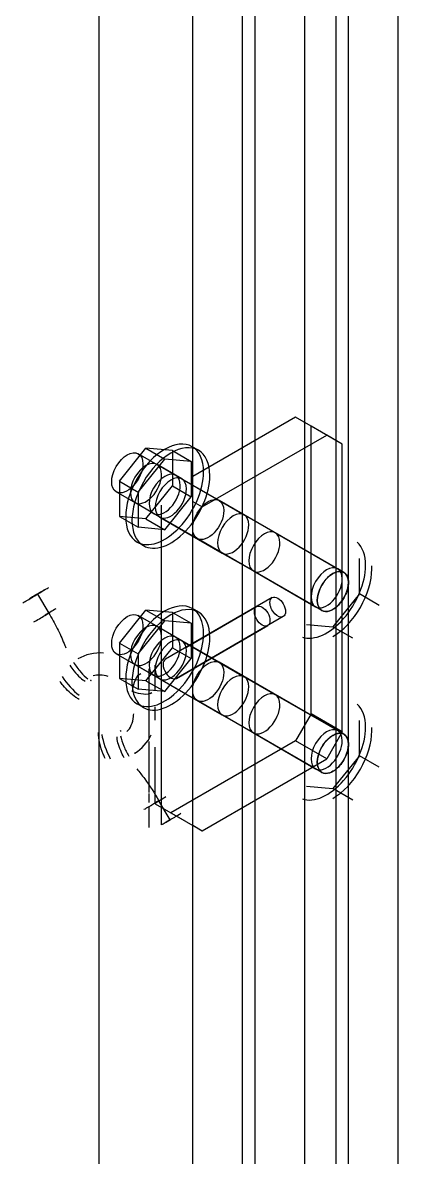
# Model space of a CAD drawing. Extents: x 0 to 316, y 0 to 723.
# Drawn here: x 202.9 to 219.9, y 261.1 to 312.6 of the extents above; entities that cross this region are included whole.
import ezdxf

# ---------------------------------------------------------------- set-up
doc = ezdxf.new("R2010")
doc.units = 0
doc.layers.get('0').update_dxf_attribs({"linetype": 'CONTINUOUS'})

msp = doc.modelspace()

# ---------------------------------------------------------------- linework, layer by layer
at = {"color": 253}
for p, q in [((212.86, 205.456), (212.86, 384.433)), ((213.426, 205.456), (213.426, 384.433)), ((215.689, 204.149), (215.689, 383.127)), ((215.689, 203.823), (215.689, 382.799)), ((217.103, 203.006), (217.103, 381.984)), ((217.668, 203.006), (217.668, 381.984)), ((206.354, 201.701), (206.354, 380.675)), ((219.931, 201.701), (219.931, 380.675)), ((210.597, 199.251), (210.597, 378.227)), ((210.597, 310.57), (210.597, 312.546)), ((212.86, 306.713), (212.86, 308.689)), ((213.426, 305.748), (213.426, 307.724)), ((219.931, 294.659), (219.931, 296.635)), ((215.265, 294.699), (210.597, 292.005)), ((216.679, 293.883), (215.265, 294.699)), ((215.972, 294.291), (215.265, 294.699)), ((217.386, 293.474), (215.972, 294.291)), ((215.972, 281.227), (215.972, 294.291)), ((211.022, 290.617), (216.679, 293.883)), ((217.386, 293.474), (216.679, 293.883)), ((207.274, 291.786), (208.476, 293.281)), ((208.476, 293.281), (209.325, 292.79)), ((209.678, 293.174), (208.476, 293.281)), ((209.678, 293.174), (210.527, 292.683)), ((209.678, 293.174), (209.678, 291.571)), ((210.858, 293.19), (210.575, 293.353)), ((217.386, 280.41), (217.386, 293.474)), ((208.122, 291.295), (209.325, 292.79)), ((211.805, 290.911), (208.128, 293.034)), ((210.527, 292.683), (209.325, 292.79)), ((210.527, 292.683), (210.527, 291.08)), ((209.824, 292.054), (208.977, 292.544)), ((207.274, 291.786), (208.122, 291.295)), ((207.274, 291.786), (207.274, 290.183)), ((210.108, 291.89), (209.824, 292.054)), ((210.108, 291.89), (212.936, 290.257)), ((210.804, 289.179), (207.127, 291.302)), ((208.122, 291.295), (208.122, 289.693)), ((208.476, 290.076), (209.678, 291.571)), ((209.325, 289.585), (210.527, 291.08)), ((209.678, 291.571), (210.527, 291.08)), ((208.825, 290.322), (207.976, 290.812)), ((209.183, 276.181), (209.183, 290.698)), ((210.597, 290.861), (211.022, 290.617)), ((210.597, 289.881), (211.022, 290.617)), ((217.461, 287.645), (211.805, 290.911)), ((207.274, 290.183), (208.122, 289.693)), ((208.476, 290.076), (207.274, 290.183)), ((208.476, 290.076), (209.325, 289.585)), ((209.108, 290.158), (208.825, 290.322)), ((209.108, 290.158), (211.935, 288.525)), ((212.936, 290.257), (214.35, 289.442)), ((209.325, 289.585), (208.122, 289.693)), ((208.358, 288.86), (208.074, 289.023)), ((216.461, 285.913), (210.804, 289.179)), ((214.35, 289.442), (217.179, 287.809)), ((211.935, 288.525), (213.35, 287.71)), ((218.164, 286.672), (218.164, 288.274)), ((213.35, 287.71), (216.178, 286.077)), ((217.461, 287.645), (217.179, 287.809)), ((203.558, 286.661), (204.064, 285.8)), ((214.208, 286.501), (209.357, 283.701)), ((218.164, 286.672), (216.961, 285.177)), ((219.068, 286.15), (218.164, 286.672)), ((207.274, 284.437), (208.476, 285.932)), ((208.476, 285.932), (209.325, 285.443)), ((209.678, 285.824), (208.476, 285.932)), ((210.315, 284.254), (213.501, 286.093)), ((210.858, 285.841), (210.575, 286.005)), ((216.461, 285.913), (216.178, 286.077)), ((208.122, 283.948), (209.325, 285.443)), ((211.805, 283.563), (208.128, 285.685)), ((210.527, 285.335), (209.325, 285.443)), ((209.678, 285.824), (210.527, 285.335)), ((209.678, 285.824), (209.678, 284.222)), ((214.708, 285.636), (209.857, 282.835)), ((209.824, 284.705), (208.977, 285.196)), ((209.857, 282.835), (214.001, 285.228)), ((210.527, 285.335), (210.527, 283.732)), ((215.76, 285.284), (216.961, 285.177)), ((217.866, 284.653), (216.961, 285.177)), ((207.274, 284.437), (208.122, 283.948)), ((207.274, 284.437), (207.274, 282.834)), ((210.108, 284.543), (209.824, 284.705)), ((210.108, 284.543), (212.936, 282.91)), ((206.354, 281.809), (206.354, 283.986)), ((210.804, 281.831), (207.127, 283.953)), ((208.122, 283.948), (208.122, 282.345)), ((208.476, 282.727), (209.678, 284.222)), ((209.678, 284.222), (210.527, 283.732)), ((208.825, 282.973), (207.976, 283.464)), ((208.901, 282.283), (208.901, 283.438)), ((209.325, 282.237), (210.527, 283.732)), ((217.461, 280.297), (211.805, 283.563)), ((207.274, 282.834), (208.122, 282.345)), ((208.476, 282.727), (207.274, 282.834)), ((208.162, 283.01), (208.238, 283.054)), ((208.617, 280.092), (208.617, 283.273)), ((209.108, 282.811), (208.825, 282.973)), ((212.936, 282.91), (214.35, 282.093)), ((209.325, 282.237), (208.122, 282.345)), ((208.476, 282.727), (209.325, 282.237)), ((209.108, 282.811), (211.935, 281.178)), ((208.662, 282.145), (208.742, 282.192)), ((216.461, 278.565), (210.804, 281.831)), ((214.35, 282.093), (217.179, 280.46)), ((208.358, 281.511), (208.074, 281.675)), ((208.901, 280.934), (208.901, 281.547)), ((211.935, 281.178), (213.35, 280.361)), ((215.972, 281.227), (215.265, 280.002)), ((217.386, 280.41), (215.972, 281.227)), ((218.164, 279.323), (218.164, 280.925)), ((206.354, 279.266), (206.354, 280.709)), ((213.35, 280.361), (216.178, 278.728)), ((217.386, 280.41), (216.679, 279.185)), ((217.461, 280.297), (217.179, 280.46)), ((208.617, 277.659), (208.617, 279.962)), ((215.265, 280.002), (209.608, 276.736)), ((216.679, 279.185), (215.265, 280.002)), ((207.975, 279.44), (207.942, 279.421)), ((208.901, 277.144), (208.901, 279.713)), ((218.164, 279.323), (216.961, 277.828)), ((219.068, 278.801), (218.164, 279.323)), ((211.022, 275.919), (216.679, 279.185)), ((216.461, 278.565), (216.178, 278.728)), ((215.76, 277.935), (216.961, 277.828)), ((217.866, 277.306), (216.961, 277.828)), ((208.617, 277.205), (208.617, 277.606)), ((208.88, 277.172), (208.876, 277.179)), ((208.876, 277.179), (208.88, 277.172)), ((209.571, 276.412), (209.065, 277.275)), ((208.385, 276.873), (208.382, 276.879)), ((208.617, 276.061), (208.617, 277.019)), ((208.901, 277.144), (209.608, 276.736)), ((208.901, 277.144), (210.276, 276.35)), ((209.608, 276.736), (211.022, 275.919)), ((210.597, 276.164), (211.022, 275.919)), ((210.597, 273.827), (210.597, 275.803)), ((212.86, 269.97), (212.86, 271.946)), ((213.426, 269.005), (213.426, 270.982))]:
    msp.add_line(p, q, dxfattribs=at)
for points in [[(210.575, 293.353), (209.885, 293.752), (208.764, 293.106), (208.074, 291.91)], [(207.127, 292.457), (207.404, 292.935), (207.851, 293.193), (208.128, 293.034)], [(210.858, 293.19), (210.167, 293.588), (209.048, 292.942), (208.358, 291.746)], [(211.092, 292.209), (211.092, 292.751), (210.906, 293.163), (210.575, 293.353)], [(211.376, 292.045), (211.376, 292.586), (211.189, 292.999), (210.858, 293.19)], [(208.977, 292.544), (208.7, 292.704), (208.252, 292.445), (207.976, 291.966)], [(208.128, 293.034), (208.26, 292.957), (208.335, 292.793), (208.335, 292.577)], [(207.127, 291.302), (206.852, 291.462), (206.852, 291.979), (207.127, 292.457)], [(208.335, 292.577), (208.335, 292.246), (208.162, 291.849), (207.898, 291.569)], [(209.824, 292.054), (209.549, 292.213), (209.101, 291.955), (208.825, 291.477)], [(209.824, 292.054), (209.549, 292.213), (209.101, 291.955), (208.825, 291.477)], [(209.183, 292.086), (209.183, 292.302), (209.109, 292.468), (208.977, 292.544)], [(210, 289.693), (210.662, 290.39), (211.092, 291.384), (211.092, 292.209)], [(208.074, 291.91), (207.385, 290.714), (207.385, 289.421), (208.074, 289.023)], [(208.358, 291.746), (207.668, 290.551), (207.668, 289.258), (208.358, 288.86)], [(207.976, 291.966), (207.701, 291.488), (207.701, 290.971), (207.976, 290.812)], [(208.747, 291.08), (209.011, 291.358), (209.183, 291.755), (209.183, 292.086)], [(210.108, 291.89), (209.831, 292.05), (209.383, 291.791), (209.108, 291.313)], [(210.108, 291.89), (209.831, 292.05), (209.383, 291.791), (209.108, 291.313)], [(209.596, 290.59), (209.86, 290.87), (210.032, 291.266), (210.032, 291.597)], [(209.596, 290.59), (209.86, 290.87), (210.032, 291.266), (210.032, 291.597)], [(210.032, 291.597), (210.032, 291.814), (209.958, 291.977), (209.824, 292.054)], [(210.032, 291.597), (210.032, 291.814), (209.958, 291.977), (209.824, 292.054)], [(210.315, 291.433), (210.315, 291.65), (210.24, 291.815), (210.108, 291.89)], [(210.315, 291.433), (210.315, 291.65), (210.24, 291.815), (210.108, 291.89)], [(210.284, 289.53), (210.945, 290.227), (211.376, 291.219), (211.376, 292.045)], [(207.898, 291.569), (207.634, 291.291), (207.33, 291.185), (207.127, 291.302)], [(207.976, 290.812), (208.179, 290.696), (208.482, 290.8), (208.747, 291.08)], [(208.825, 291.477), (208.548, 290.999), (208.548, 290.482), (208.825, 290.322)], [(208.825, 291.477), (208.548, 290.999), (208.548, 290.482), (208.825, 290.322)], [(209.108, 291.313), (208.832, 290.835), (208.832, 290.318), (209.108, 290.158)], [(209.108, 291.313), (208.832, 290.835), (208.832, 290.318), (209.108, 290.158)], [(209.878, 290.427), (210.143, 290.705), (210.315, 291.102), (210.315, 291.433)], [(209.878, 290.427), (210.143, 290.705), (210.315, 291.102), (210.315, 291.433)], [(210.804, 290.333), (211.081, 290.812), (211.529, 291.071), (211.805, 290.911)], [(208.825, 290.322), (209.026, 290.205), (209.331, 290.311), (209.596, 290.59)], [(208.825, 290.322), (209.026, 290.205), (209.331, 290.311), (209.596, 290.59)], [(211.805, 290.911), (211.937, 290.835), (212.011, 290.669), (212.011, 290.453)], [(209.108, 290.158), (209.31, 290.043), (209.613, 290.147), (209.878, 290.427)], [(209.108, 290.158), (209.31, 290.043), (209.613, 290.147), (209.878, 290.427)], [(210.804, 289.179), (210.528, 289.338), (210.528, 289.855), (210.804, 290.333)], [(212.011, 290.453), (212.011, 290.123), (211.839, 289.726), (211.576, 289.447)], [(212.936, 290.257), (212.66, 290.417), (212.212, 290.158), (211.935, 289.68)], [(212.936, 290.257), (212.66, 290.417), (212.212, 290.158), (211.935, 289.68)], [(213.143, 289.8), (213.143, 290.016), (213.068, 290.182), (212.936, 290.257)], [(213.143, 289.8), (213.143, 290.016), (213.068, 290.182), (212.936, 290.257)], [(208.074, 289.023), (208.58, 288.731), (209.34, 288.995), (210, 289.693)], [(208.358, 288.86), (208.864, 288.568), (209.623, 288.833), (210.284, 289.53)], [(211.935, 289.68), (211.66, 289.202), (211.66, 288.685), (211.935, 288.525)], [(211.935, 289.68), (211.66, 289.202), (211.66, 288.685), (211.935, 288.525)], [(212.707, 288.794), (212.97, 289.072), (213.143, 289.469), (213.143, 289.8)], [(212.707, 288.794), (212.97, 289.072), (213.143, 289.469), (213.143, 289.8)], [(214.35, 289.442), (214.074, 289.6), (213.626, 289.343), (213.35, 288.864)], [(214.35, 289.442), (214.074, 289.6), (213.626, 289.343), (213.35, 288.864)], [(211.576, 289.447), (211.311, 289.168), (211.007, 289.063), (210.804, 289.179)], [(214.558, 288.984), (214.558, 289.201), (214.483, 289.365), (214.35, 289.442)], [(214.558, 288.984), (214.558, 289.201), (214.483, 289.365), (214.35, 289.442)], [(218.447, 287.963), (218.447, 288.425), (218.312, 288.794), (218.062, 289.012)], [(211.935, 288.525), (212.138, 288.41), (212.442, 288.514), (212.707, 288.794)], [(211.935, 288.525), (212.138, 288.41), (212.442, 288.514), (212.707, 288.794)], [(213.35, 288.864), (213.074, 288.386), (213.074, 287.869), (213.35, 287.71)], [(213.35, 288.864), (213.074, 288.386), (213.074, 287.869), (213.35, 287.71)], [(214.121, 287.977), (214.386, 288.256), (214.558, 288.653), (214.558, 288.984)], [(214.121, 287.977), (214.386, 288.256), (214.558, 288.653), (214.558, 288.984)], [(213.35, 287.71), (213.552, 287.593), (213.856, 287.698), (214.121, 287.977)], [(213.35, 287.71), (213.552, 287.593), (213.856, 287.698), (214.121, 287.977)], [(217.179, 287.809), (216.903, 287.967), (216.455, 287.71), (216.178, 287.231)], [(217.179, 287.809), (216.903, 287.967), (216.455, 287.71), (216.178, 287.231)], [(216.428, 287.007), (216.531, 287.204), (216.672, 287.379), (216.826, 287.503)], [(217.461, 287.645), (217.186, 287.805), (216.738, 287.546), (216.461, 287.067)], [(216.826, 287.503), (216.916, 287.575), (217.008, 287.627), (217.098, 287.659)], [(217.098, 287.659), (217.235, 287.707), (217.362, 287.703), (217.461, 287.645)], [(217.386, 287.351), (217.386, 287.568), (217.311, 287.732), (217.179, 287.809)], [(217.386, 287.351), (217.386, 287.568), (217.311, 287.732), (217.179, 287.809)], [(217.446, 285.548), (218.058, 286.241), (218.447, 287.179), (218.447, 287.963)], [(217.668, 287.187), (217.668, 287.404), (217.594, 287.569), (217.461, 287.645)], [(217.461, 287.645), (217.472, 287.638), (217.485, 287.631), (217.495, 287.623)], [(217.495, 287.623), (217.555, 287.579), (217.6, 287.512), (217.631, 287.43)], [(218.21, 286.054), (218.542, 286.629), (218.729, 287.257), (218.729, 287.799)], [(218.729, 287.799), (218.729, 287.851), (218.728, 287.901), (218.724, 287.951)], [(203.822, 286.821), (203.963, 286.905), (204.053, 286.959), (204.052, 286.96)], [(216.178, 287.231), (215.903, 286.753), (215.903, 286.236), (216.178, 286.077)], [(216.178, 287.231), (215.903, 286.753), (215.903, 286.236), (216.178, 286.077)], [(216.461, 287.067), (216.185, 286.589), (216.185, 286.072), (216.461, 285.913)], [(216.293, 286.658), (216.322, 286.775), (216.368, 286.894), (216.428, 287.007)], [(216.949, 286.344), (217.213, 286.624), (217.386, 287.021), (217.386, 287.351)], [(216.949, 286.344), (217.213, 286.624), (217.386, 287.021), (217.386, 287.351)], [(217.232, 286.181), (217.496, 286.46), (217.668, 286.857), (217.668, 287.187)], [(217.631, 287.43), (217.656, 287.36), (217.668, 287.278), (217.668, 287.187)], [(217.668, 287.187), (217.668, 287.096), (217.656, 287), (217.631, 286.899)], [(202.88, 286.258), (203.013, 286.336), (203.185, 286.436), (203.327, 286.52)], [(203.374, 286.558), (203.32, 286.527), (203.256, 286.49), (203.192, 286.451)], [(203.327, 286.52), (203.47, 286.606), (203.56, 286.659), (203.558, 286.661)], [(203.872, 286.85), (203.724, 286.761), (203.524, 286.644), (203.374, 286.558)], [(203.374, 286.558), (203.506, 286.635), (203.678, 286.735), (203.822, 286.821)], [(203.558, 286.661), (203.557, 286.662), (203.488, 286.624), (203.374, 286.558)], [(214.104, 286.272), (214.104, 286.381), (214.142, 286.464), (214.208, 286.501)], [(214.208, 286.501), (214.347, 286.581), (214.57, 286.453), (214.708, 286.213)], [(216.293, 286.127), (216.242, 286.27), (216.242, 286.457), (216.293, 286.658)], [(217.495, 286.551), (217.391, 286.354), (217.252, 286.18), (217.098, 286.056)], [(217.631, 286.899), (217.6, 286.784), (217.555, 286.665), (217.495, 286.551)], [(204.378, 285.987), (204.235, 285.902), (204.024, 285.779), (203.879, 285.695)], [(210.575, 286.005), (209.885, 286.403), (208.764, 285.757), (208.074, 284.561)], [(210.858, 285.841), (210.167, 286.241), (209.048, 285.594), (208.358, 284.398)], [(211.092, 284.86), (211.092, 285.401), (210.906, 285.813), (210.575, 286.005)], [(213.502, 285.513), (213.365, 285.751), (213.363, 286.009), (213.498, 286.092)], [(213.498, 286.092), (213.499, 286.092), (213.501, 286.093), (213.501, 286.093)], [(213.501, 286.093), (213.639, 286.173), (213.863, 286.044), (214.001, 285.805)], [(214.323, 285.769), (214.191, 285.908), (214.104, 286.108), (214.104, 286.272)], [(214.708, 286.213), (214.846, 285.973), (214.846, 285.715), (214.708, 285.636)], [(216.178, 286.077), (216.381, 285.96), (216.686, 286.066), (216.949, 286.344)], [(216.178, 286.077), (216.381, 285.96), (216.686, 286.066), (216.949, 286.344)], [(216.428, 285.935), (216.368, 285.98), (216.322, 286.045), (216.293, 286.127)], [(216.461, 285.913), (216.45, 285.919), (216.439, 285.926), (216.428, 285.935)], [(216.461, 285.913), (216.663, 285.797), (216.968, 285.902), (217.232, 286.181)], [(216.826, 285.899), (216.688, 285.851), (216.561, 285.856), (216.461, 285.913)], [(217.098, 286.056), (217.008, 285.984), (216.916, 285.931), (216.826, 285.899)], [(216.957, 284.734), (217.427, 285.005), (217.877, 285.48), (218.21, 286.054)], [(203.386, 285.396), (203.536, 285.483), (203.735, 285.6), (203.884, 285.688)], [(204.064, 285.8), (204.063, 285.801), (203.995, 285.762), (203.879, 285.695)], [(203.884, 285.688), (203.998, 285.757), (204.065, 285.798), (204.064, 285.8)], [(204.064, 285.8), (204.2, 285.568), (204.329, 285.337), (204.448, 285.104)], [(207.127, 285.108), (207.404, 285.586), (207.851, 285.845), (208.128, 285.685)], [(208.128, 285.685), (208.26, 285.61), (208.335, 285.444), (208.335, 285.228)], [(211.376, 284.697), (211.376, 285.239), (211.189, 285.649), (210.858, 285.841)], [(214.001, 285.228), (213.863, 285.148), (213.642, 285.276), (213.502, 285.513)], [(214.001, 285.805), (214.139, 285.565), (214.139, 285.308), (214.001, 285.228)], [(214.708, 285.636), (214.607, 285.578), (214.454, 285.63), (214.323, 285.769)], [(215.578, 284.71), (216.11, 284.528), (216.836, 284.854), (217.446, 285.548)], [(204.448, 285.104), (204.568, 284.872), (204.669, 284.638), (204.759, 284.413)], [(207.127, 283.953), (206.852, 284.113), (206.852, 284.63), (207.127, 285.108)], [(208.335, 285.228), (208.335, 284.897), (208.162, 284.5), (207.898, 284.222)], [(208.977, 285.196), (208.7, 285.355), (208.252, 285.097), (207.976, 284.619)], [(209.183, 284.737), (209.183, 284.955), (209.109, 285.119), (208.977, 285.196)], [(204.759, 284.413), (204.783, 284.351), (204.81, 284.289), (204.839, 284.227)], [(208.074, 284.561), (207.385, 283.366), (207.385, 282.073), (208.074, 281.675)], [(208.358, 284.398), (207.668, 283.202), (207.668, 281.909), (208.358, 281.511)], [(207.976, 284.619), (207.701, 284.141), (207.701, 283.622), (207.976, 283.464)], [(208.747, 283.731), (209.011, 284.011), (209.183, 284.408), (209.183, 284.737)], [(209.824, 284.705), (209.549, 284.865), (209.101, 284.606), (208.825, 284.128)], [(209.824, 284.705), (209.549, 284.865), (209.101, 284.606), (208.825, 284.128)], [(210.108, 284.543), (209.831, 284.701), (209.383, 284.444), (209.108, 283.965)], [(210.108, 284.543), (209.831, 284.701), (209.383, 284.444), (209.108, 283.965)], [(210.032, 284.248), (210.032, 284.464), (209.958, 284.63), (209.824, 284.705)], [(210.032, 284.248), (210.032, 284.464), (209.958, 284.63), (209.824, 284.705)], [(210, 282.345), (210.662, 283.042), (211.092, 284.034), (211.092, 284.86)], [(210.315, 284.084), (210.315, 284.302), (210.24, 284.466), (210.108, 284.543)], [(210.315, 284.084), (210.315, 284.302), (210.24, 284.466), (210.108, 284.543)], [(210.284, 282.181), (210.945, 282.878), (211.376, 283.872), (211.376, 284.697)], [(206.549, 283.979), (206.133, 284.015), (205.724, 283.923), (205.385, 283.716)], [(207.898, 284.222), (207.634, 283.942), (207.33, 283.837), (207.127, 283.953)], [(208.825, 284.128), (208.548, 283.65), (208.548, 283.133), (208.825, 282.973)], [(208.825, 284.128), (208.548, 283.65), (208.548, 283.133), (208.825, 282.973)], [(209.108, 283.965), (208.832, 283.487), (208.832, 282.969), (209.108, 282.811)], [(209.108, 283.965), (208.832, 283.487), (208.832, 282.969), (209.108, 282.811)], [(209.596, 283.242), (209.86, 283.52), (210.032, 283.917), (210.032, 284.248)], [(209.596, 283.242), (209.86, 283.52), (210.032, 283.917), (210.032, 284.248)], [(209.878, 283.078), (210.143, 283.358), (210.315, 283.755), (210.315, 284.084)], [(209.878, 283.078), (210.143, 283.358), (210.315, 283.755), (210.315, 284.084)], [(205.026, 283.432), (205.084, 283.34), (205.143, 283.256), (205.202, 283.179)], [(205.184, 283.575), (205.285, 283.41), (205.395, 283.259), (205.514, 283.118)], [(207.976, 283.464), (208.179, 283.347), (208.482, 283.453), (208.747, 283.731)], [(209.357, 283.701), (209.292, 283.664), (209.254, 283.58), (209.254, 283.472)], [(209.254, 283.472), (209.254, 283.349), (209.305, 283.198), (209.389, 283.074)], [(210.804, 282.986), (211.081, 283.464), (211.529, 283.722), (211.805, 283.563)], [(211.805, 283.563), (211.937, 283.486), (212.011, 283.322), (212.011, 283.104)], [(204.666, 282.924), (204.895, 282.589), (205.164, 282.282), (205.449, 282.065)], [(205.202, 283.179), (205.394, 282.926), (205.591, 282.76), (205.721, 282.712)], [(205.514, 283.118), (205.618, 282.995), (205.733, 282.885), (205.833, 282.813)], [(206.76, 282.918), (206.507, 283.005), (206.273, 283.004), (206.083, 282.943)], [(208.16, 283.009), (208.069, 282.954), (207.99, 282.793), (207.942, 282.644)], [(208.825, 282.973), (209.026, 282.858), (209.331, 282.962), (209.596, 283.242)], [(208.825, 282.973), (209.026, 282.858), (209.331, 282.962), (209.596, 283.242)], [(209.108, 282.811), (209.31, 282.694), (209.613, 282.8), (209.878, 283.078)], [(209.108, 282.811), (209.31, 282.694), (209.613, 282.8), (209.878, 283.078)], [(209.389, 283.074), (209.524, 282.869), (209.737, 282.76), (209.857, 282.835)], [(210.804, 281.831), (210.528, 281.989), (210.528, 282.508), (210.804, 282.986)], [(212.011, 283.104), (212.011, 282.775), (211.839, 282.378), (211.576, 282.098)], [(212.936, 282.91), (212.66, 283.068), (212.212, 282.811), (211.935, 282.333)], [(212.936, 282.91), (212.66, 283.068), (212.212, 282.811), (211.935, 282.333)], [(213.143, 282.451), (213.143, 282.669), (213.068, 282.833), (212.936, 282.91)], [(213.143, 282.451), (213.143, 282.669), (213.068, 282.833), (212.936, 282.91)], [(204.713, 282.517), (204.663, 282.575), (204.617, 282.636), (204.571, 282.698)], [(205.296, 281.97), (205.087, 282.111), (204.891, 282.302), (204.713, 282.517)], [(205.937, 282.751), (205.982, 282.731), (205.992, 282.732), (205.992, 282.732)], [(205.992, 282.732), (205.992, 282.732), (205.971, 282.731), (205.955, 282.72)], [(207.942, 282.644), (207.898, 282.505), (207.866, 282.373), (207.847, 282.244)], [(208.074, 281.675), (208.58, 281.383), (209.34, 281.648), (210, 282.345)], [(211.935, 282.333), (211.66, 281.854), (211.66, 281.336), (211.935, 281.178)], [(211.935, 282.333), (211.66, 281.854), (211.66, 281.336), (211.935, 281.178)], [(212.707, 281.445), (212.97, 281.725), (213.143, 282.122), (213.143, 282.451)], [(212.707, 281.445), (212.97, 281.725), (213.143, 282.122), (213.143, 282.451)], [(205.442, 281.882), (205.393, 281.908), (205.344, 281.937), (205.296, 281.97)], [(208.242, 282.131), (208.1, 282.16), (207.968, 282.199), (207.847, 282.244)], [(208.662, 282.145), (208.57, 282.091), (208.395, 282.102), (208.242, 282.131)], [(208.358, 281.511), (208.864, 281.219), (209.623, 281.484), (210.284, 282.181)], [(211.576, 282.098), (211.311, 281.82), (211.007, 281.714), (210.804, 281.831)], [(214.35, 282.093), (214.074, 282.253), (213.626, 281.994), (213.35, 281.515)], [(214.35, 282.093), (214.074, 282.253), (213.626, 281.994), (213.35, 281.515)], [(214.558, 281.635), (214.558, 281.851), (214.483, 282.017), (214.35, 282.093)], [(214.558, 281.635), (214.558, 281.851), (214.483, 282.017), (214.35, 282.093)], [(211.935, 281.178), (212.138, 281.061), (212.442, 281.167), (212.707, 281.445)], [(211.935, 281.178), (212.138, 281.061), (212.442, 281.167), (212.707, 281.445)], [(213.35, 281.515), (213.074, 281.037), (213.074, 280.52), (213.35, 280.361)], [(213.35, 281.515), (213.074, 281.037), (213.074, 280.52), (213.35, 280.361)], [(214.121, 280.629), (214.386, 280.907), (214.558, 281.304), (214.558, 281.635)], [(214.121, 280.629), (214.386, 280.907), (214.558, 281.304), (214.558, 281.635)], [(218.447, 280.614), (218.447, 281.076), (218.312, 281.446), (218.062, 281.663)], [(207.613, 280.416), (207.768, 280.569), (207.887, 280.805), (207.913, 281.109)], [(207.913, 281.109), (207.917, 281.144), (207.918, 281.183), (207.918, 281.222)], [(206.538, 279.389), (206.404, 279.72), (206.316, 280.061), (206.314, 280.374)], [(206.866, 279.172), (206.682, 279.537), (206.539, 279.925), (206.485, 280.285)], [(207.3, 280.446), (207.316, 280.456), (207.329, 280.472), (207.327, 280.472)], [(207.322, 280.456), (207.32, 280.447), (207.318, 280.435), (207.316, 280.416)], [(207.327, 280.472), (207.327, 280.474), (207.326, 280.468), (207.322, 280.456)], [(207.975, 279.44), (208.292, 279.63), (208.55, 279.921), (208.712, 280.272)], [(213.35, 280.361), (213.552, 280.245), (213.856, 280.349), (214.121, 280.629)], [(213.35, 280.361), (213.552, 280.245), (213.856, 280.349), (214.121, 280.629)], [(217.179, 280.46), (216.903, 280.62), (216.455, 280.361), (216.178, 279.882)], [(217.179, 280.46), (216.903, 280.62), (216.455, 280.361), (216.178, 279.882)], [(217.461, 280.297), (217.186, 280.456), (216.738, 280.198), (216.461, 279.72)], [(216.826, 280.154), (216.916, 280.226), (217.008, 280.279), (217.098, 280.311)], [(217.098, 280.311), (217.235, 280.359), (217.362, 280.354), (217.461, 280.297)], [(217.386, 280.002), (217.386, 280.218), (217.311, 280.384), (217.179, 280.46)], [(217.386, 280.002), (217.386, 280.218), (217.311, 280.384), (217.179, 280.46)], [(217.446, 278.198), (218.058, 278.892), (218.447, 279.831), (218.447, 280.614)], [(217.668, 279.838), (217.668, 280.056), (217.594, 280.22), (217.461, 280.297)], [(217.461, 280.297), (217.472, 280.29), (217.485, 280.282), (217.495, 280.275)], [(217.495, 280.275), (217.555, 280.23), (217.6, 280.165), (217.631, 280.082)], [(218.21, 278.705), (218.542, 279.281), (218.729, 279.908), (218.729, 280.451)], [(218.729, 280.451), (218.729, 280.502), (218.728, 280.554), (218.724, 280.602)], [(207.33, 279.552), (207.217, 279.809), (207.163, 280.042), (207.169, 280.186)], [(207.327, 280.231), (207.349, 280.086), (207.402, 279.917), (207.47, 279.75)], [(207.47, 279.75), (207.534, 279.599), (207.607, 279.448), (207.692, 279.299)], [(216.178, 279.882), (215.903, 279.404), (215.903, 278.887), (216.178, 278.728)], [(216.178, 279.882), (215.903, 279.404), (215.903, 278.887), (216.178, 278.728)], [(216.428, 279.659), (216.531, 279.856), (216.672, 280.03), (216.826, 280.154)], [(216.949, 278.996), (217.213, 279.275), (217.386, 279.672), (217.386, 280.002)], [(216.949, 278.996), (217.213, 279.275), (217.386, 279.672), (217.386, 280.002)], [(217.232, 278.832), (217.496, 279.112), (217.668, 279.509), (217.668, 279.838)], [(217.631, 280.082), (217.656, 280.012), (217.668, 279.929), (217.668, 279.838)], [(217.668, 279.838), (217.668, 279.749), (217.656, 279.651), (217.631, 279.552)], [(206.618, 279.203), (206.59, 279.265), (206.562, 279.327), (206.538, 279.389)], [(207.487, 279.233), (207.426, 279.342), (207.374, 279.448), (207.33, 279.552)], [(216.461, 279.72), (216.185, 279.242), (216.185, 278.723), (216.461, 278.565)], [(216.293, 278.78), (216.242, 278.922), (216.242, 279.108), (216.293, 279.31)], [(216.293, 279.31), (216.322, 279.426), (216.368, 279.545), (216.428, 279.659)], [(217.631, 279.552), (217.6, 279.435), (217.555, 279.316), (217.495, 279.203)], [(208.059, 278.731), (208.173, 278.576), (208.296, 278.434), (208.417, 278.273)], [(216.178, 278.728), (216.381, 278.612), (216.686, 278.717), (216.949, 278.996)], [(216.178, 278.728), (216.381, 278.612), (216.686, 278.717), (216.949, 278.996)], [(216.428, 278.587), (216.368, 278.631), (216.322, 278.697), (216.293, 278.78)], [(216.461, 278.565), (216.663, 278.448), (216.968, 278.554), (217.232, 278.832)], [(217.098, 278.707), (217.008, 278.635), (216.916, 278.583), (216.826, 278.551)], [(216.957, 277.387), (217.427, 277.657), (217.877, 278.131), (218.21, 278.705)], [(217.495, 279.203), (217.391, 279.006), (217.252, 278.831), (217.098, 278.707)], [(208.417, 278.273), (208.646, 277.968), (208.86, 277.625), (209.065, 277.275)], [(215.578, 277.361), (216.11, 277.18), (216.836, 277.505), (217.446, 278.198)], [(216.461, 278.565), (216.45, 278.572), (216.439, 278.579), (216.428, 278.587)], [(216.826, 278.551), (216.688, 278.503), (216.561, 278.507), (216.461, 278.565)], [(208.697, 277.066), (208.763, 277.104), (208.825, 277.14), (208.88, 277.172)], [(209.065, 277.275), (209.065, 277.274), (208.977, 277.22), (208.834, 277.134)], [(208.88, 277.172), (209.025, 277.256), (209.234, 277.379), (209.378, 277.464)], [(208.88, 277.172), (208.995, 277.238), (209.064, 277.276), (209.065, 277.275)], [(208.834, 277.134), (208.691, 277.051), (208.518, 276.95), (208.385, 276.873)], [(209.834, 276.572), (209.976, 276.656), (210.065, 276.71), (210.064, 276.711)], [(209.203, 276.203), (209.269, 276.242), (209.331, 276.279), (209.386, 276.309)], [(209.571, 276.412), (209.572, 276.411), (209.418, 276.319), (209.208, 276.195)], [(209.386, 276.309), (209.518, 276.386), (209.69, 276.487), (209.834, 276.572)]]:
    msp.add_open_spline(points, degree=3, dxfattribs=at)

doc.saveas('drawing.dxf')
